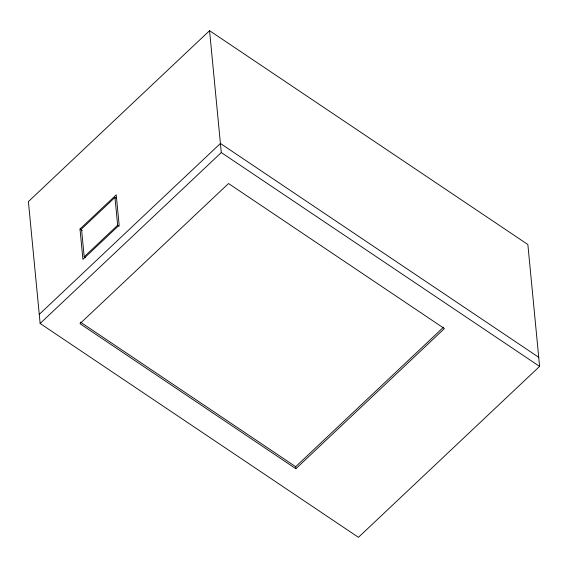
<?xml version="1.0" encoding="UTF-8"?>
<svg xmlns="http://www.w3.org/2000/svg" width="568" height="568" viewBox="0 0 568 568"><rect width="100%" height="100%" fill="white"/><g stroke="black" fill="none" stroke-linecap="round" stroke-linejoin="round"><path stroke-width="0.85" d="M209.556 30.672L28.4 201.59L40.136 323.476L358.443 537.328L539.6 366.41L527.864 244.524L209.556 30.672L221.293 152.558L539.6 366.41M80.003 229.039L116.234 194.859L119.152 225.198L82.921 259.384L80.003 229.039L82.19 230.509M116.426 198.417L114.963 197.437L81.515 228.989L84.192 256.807L85.662 257.787M84.192 256.807L117.64 225.248L114.963 197.437M39.256 314.374L220.412 143.456L538.727 357.308M40.136 323.476L221.293 152.558M295.864 468.721L79.967 323.675L228.521 183.521L444.41 328.567L295.864 468.721L295.665 466.697L443.572 327.154M117.64 225.248L119.102 226.234M80.507 322.148L295.665 466.697"/></g></svg>
